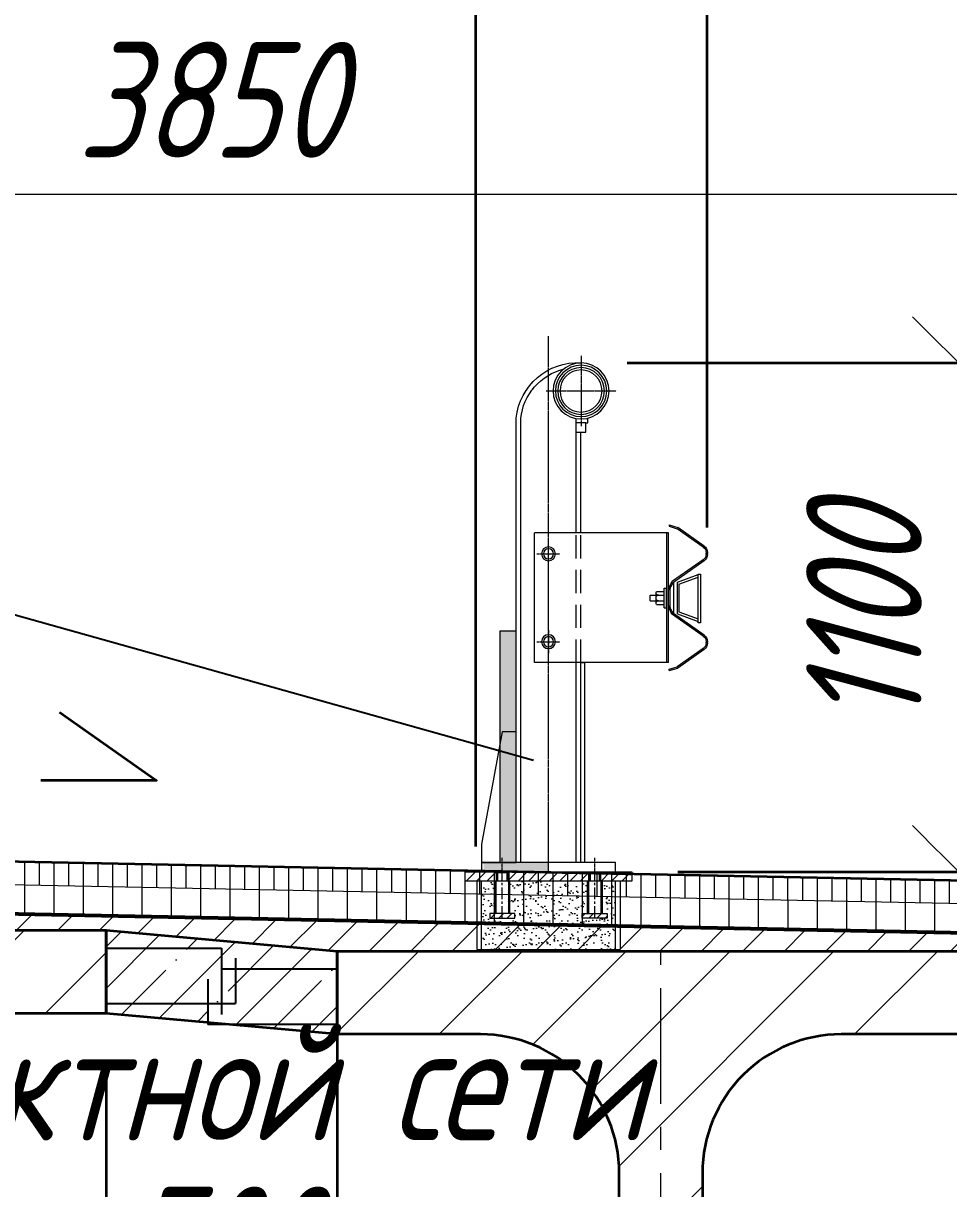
# Model space of a CAD drawing. Header units: millimetres. Extents: x 263685 to 14136308, y -2404013 to 2433772.
# Drawn here: x 8243854 to 8245856, y -572575 to -570056 of the extents above; entities that cross this region are included whole.
import ezdxf
from ezdxf import colors
from ezdxf.entities.mleader import LeaderData, LeaderLine
from ezdxf.math import Vec2, Vec3

# ---------------------------------------------------------------- set-up
doc = ezdxf.new("R2010")
doc.units = ezdxf.units.MM
doc.set_wipeout_variables(frame=1)
doc.linetypes.add('осевая', pattern=[2, 1.25, -0.25, 0.25, -0.25])
doc.linetypes.add('Штриховая', pattern=[3, 2, -1])
for name, color, linetype, lineweight in [('1-Бетон', 106, 'Continuous', 35), ('Выноски', 3, 'Continuous', 15), ('ИС_Med', 7, 'Continuous', 35), ('ИС_Невид', 4, 'Штриховая', 18), ('ИС_Ось', 3, 'осевая', 18), ('ИС_Размер', 3, 'Continuous', 18), ('ИС_РЗМ', 3, 'Continuous', 18), ('ИС_Тон', 3, 'Continuous', 18), ('ИС_Штр', 3, 'Continuous', 9), ('ИС_Штриховка', 2, 'Continuous', 9)]:
    doc.layers.add(name, color=color, linetype=linetype, lineweight=lineweight)
doc.layers.add('ИС_Вспомогательная', color=2, linetype='Continuous', lineweight=18, plot=False)
doc.styles.add('0', font='isocpeur.ttf', dxfattribs={"width": 0.8, "oblique": 15})
doc.styles.add('ISOCPEUR', font='isocpeur.ttf', dxfattribs={"width": 0.8, "oblique": 15, "height": 2.5})
doc.dimstyles.new('М100', dxfattribs={"dimscale": 100, "dimtxt": 2.5, "dimasz": 2, "dimexe": 1, "dimexo": 1, "dimgap": 0.8, "dimtad": 1, "dimdec": 0, "dimzin": 0, "dimdsep": 46, "dimtxsty": '0', "dimblk": 'OBLIQUE', "dimcen": 0.09, "dimdle": 1, "dimclrd": 256, "dimclre": 256, "dimclrt": 256, "dimadec": 4, "dimazin": 0, "dimtfac": 1, "dimtdec": 0, "dimtmove": 1, "dimatfit": 2, "dimfxl": 1, "dimtolj": 1, "dimtzin": 0, "dimlwd": -1, "dimarcsym": 0})

# ---------------------------------------------------------------- blocks, each defined once
blk = doc.blocks.new('_None')
blk = doc.blocks.new('Б1530')
at = {"layer": 'ИС_Штриховка', "ltscale": 15}
h = blk.add_hatch(dxfattribs=at)
h.set_pattern_fill('ANSI31', color=256, scale=50, style=0)
h.set_pattern_definition([(45, (-959244.34, -236738.2), (-112.253202, 112.253202), [])])
edge = h.paths.add_edge_path()
edge.add_line((-700, -180), (-700, 0))
edge.add_line((-700, 0), (700, 0))
edge.add_line((700, 0), (700, -180))
edge.add_line((700, -180), (390, -180))
edge.add_arc((390, -480), 300, 90, 180)
edge.add_line((90, -480), (90, -1077.2))
edge.add_arc((290, -1077.2), 200, 180, 225)
edge.add_line((148.6, -1218.6), (310, -1380))
edge.add_line((310, -1380), (295, -1530))
edge.add_line((295, -1530), (-295, -1530))
edge.add_line((-295, -1530), (-310, -1380))
edge.add_line((-310, -1380), (-148.6, -1218.6))
edge.add_arc((-290, -1077.2), 200, 315, 360)
edge.add_line((-90, -1077.2), (-90, -480))
edge.add_arc((-390, -480), 300, 360, 450)
edge.add_line((-390, -180), (-700, -180))
blk.add_lwpolyline([(-700, -180), (-700, 0), (700, 0), (700, -180), (390, -180, 0.414214), (90, -480), (90, -1077.2, 0.198912), (148.6, -1218.6), (310, -1380), (295, -1530), (-295, -1530), (-310, -1380), (-148.6, -1218.6, 0.198912), (-90, -1077.2), (-90, -480, 0.414214), (-390, -180)], format="xyb", close=True)
at = {"layer": 'Defpoints'}
for p, q in [((-700, -39.1), (-950, -39.1)), ((-950, -39.1), (-950, -137.1)), ((700, -39.1), (950, -39.1)), ((950, -39.1), (950, -137.1)), ((-980, -60.6), (-980, -158.6)), ((980, -60.6), (980, -158.6)), ((-700, -158.6), (-980, -158.6)), ((700, -158.6), (980, -158.6))]:
    blk.add_line(p, q, dxfattribs=at)
at = {"layer": 'ИС_Ось', "ltscale": 200}
blk.add_line((0, -1530), (0, 0), dxfattribs=at)
blk = doc.blocks.new('A$C3AE20701')
at = {"color": 0}
for p, q in [((-336.7, 704.3), (-279.5, 744.4)), ((-335, 701.9), (-278.2, 741.6)), ((-261, 750), (-261, 746.9)), ((-260, 452.5), (-260, 732.5)), ((-260, 732.5), (30, 732.5)), ((-344, 690.3), (-344, 688.7)), ((-344, 689.5), (-344, 687.9)), ((-344, 689.5), (-344, 687.9)), ((-344, 687.1), (-344, 688.7)), ((-344, 686.3), (-344, 687.9)), ((-344, 686.3), (-344, 687.9)), ((-341, 690.3), (-341, 688.7)), ((-341, 689.5), (-341, 687.9)), ((-341, 687.1), (-341, 688.7)), ((-341, 686.3), (-341, 687.9)), ((-336.7, 672.3), (-270.4, 625.8)), ((-335, 674.7), (-268.3, 628.1)), ((-263, 579.2), (-263, 604.9)), ((-260, 579.2), (-260, 604.9)), ((-250, 613.2), (-255, 613.2)), ((-255, 570.9), (-255, 613.2)), ((-250, 570.9), (-250, 613.2)), ((-233.9, 606.2), (-250, 606.2)), ((-233.9, 606.2), (-239.9, 606.2)), ((-237.8, 598.1), (-250, 598.1)), ((-237.8, 586), (-250, 586)), ((-232.8, 581), (-232.8, 603.1)), ((-232.8, 581), (-232.8, 603.1)), ((-219.7, 598.1), (-232.8, 598.1)), ((-219.7, 586), (-232.8, 586)), ((-219.7, 586), (-219.7, 598.1)), ((-336.7, 511.8), (-270.4, 558.3)), ((-335, 509.4), (-268.3, 556.1)), ((-250, 570.9), (-255, 570.9)), ((-233.9, 577.9), (-250, 577.9)), ((-233.9, 577.9), (-239.9, 577.9)), ((-344, 497.8), (-344, 496.2)), ((-344, 494.6), (-344, 496.2)), ((-341, 497.8), (-341, 496.2)), ((-341, 494.6), (-341, 496.2)), ((-336.7, 480.6), (-279.5, 440.5)), ((-335, 483), (-278.2, 443.3)), ((-261, 434.9), (-261, 438)), ((-261, 434.9), (-261, 438)), ((-260, 452.5), (30, 452.5))]:
    blk.add_line(p, q, dxfattribs=at)
at = {"color": 0, "ltscale": 100}
blk.add_line((-255, 732.5), (-255, 452.5), dxfattribs=at)
at = {"color": 0}
for points in [[(-60.5, 1099.2), (-60.5, 1100)], [(-80.5, 970.8), (-85.5, 970.8), (-85.5, 980.8)], [(-60.5, 950.8), (-80.5, 950.8), (-80.5, 970.8), (-60.5, 970.8)], [(-60, 732.5), (-60, 980)], [(60, 20), (60, 980)], [(70, 20), (69.9, 980.7)], [(-70, 732.5), (-70, 950.8)], [(-261, 750), (-279.5, 744.4)], [(-261, 746.9), (-278.2, 741.6)], [(30, 452.5), (30, 732.5)], [(-328.9, 643.6), (-328.9, 538.6), (-323.9, 538.6), (-323.9, 643.6), (-328.9, 643.6)], [(-279.3, 626.3), (-323.9, 642.5)], [(-281.7, 621.9), (-323.9, 637.2)], [(-281.7, 621.9), (-281.7, 561.9), (-323.9, 546.6)], [(-279.3, 557.4), (-279.3, 626.3)], [(-270.4, 625.9), (-270.4, 558.2)], [(-281.7, 561.9), (-323.9, 546.6)], [(-279.3, 557.4), (-323.9, 541.3)], [(-261, 434.9), (-279.5, 440.5)], [(-261, 438), (-278.2, 443.3)], [(-70, 452.5), (-78, 452.5), (-78, 20), (-70, 20), (-70, 452.5)], [(-70, 20), (-70, 452.5)], [(-60, 20), (-60, 452.5)], [(145, 20), (70, 20), (70, 302.5), (100, 302.5), (145, 60), (145, 20)], [(145, 0), (-145, 0), (-145, 20), (145, 20), (145, 0)]]:
    blk.add_lwpolyline(points, dxfattribs=at)
at = {"color": 0, "linetype": 'Штриховая', "ltscale": 25}
for points in [[(-70, 452.5), (-70, 732.5)], [(-60, 452.5), (-60, 732.5)]]:
    blk.add_lwpolyline(points, dxfattribs=at)
at = {"color": 0}
for centre, radius in [((-70.5, 1039.5), 60.5), ((-70.5, 1039.5), 55.5), ((-70.5, 1039.5), 50.5), ((-70.5, 1039.5), 45.5), ((0, 687.5), 15), ((0, 687.5), 11), ((0, 497.5), 15), ((0, 497.5), 11)]:
    blk.add_circle(centre, radius, dxfattribs=at)
for centre, radius, start, end in [((-63.2, 966.9), 133.8, 5.9315, 92.9268), ((-63.2, 966.9), 123.8, 5.9315, 76.2751), ((-326.9, 690.3), 17.1, 124.992, 180), ((-326.9, 686.3), 17.1, 180, 235.008), ((-326.9, 690.3), 14.1, 124.992, 180), ((-326.9, 686.3), 14.1, 180, 235.008), ((-297.5, 604.5), 34.5, 0.7118, 38.127), ((-297.5, 604.5), 37.5, 0.7118, 38.8204), ((-237.8, 603.1), 5.04, 360, 38.0907), ((-237.8, 603.2), 5.04, 270, 360), ((-237.8, 593.1), 5.04, 360, 90), ((-237.8, 591), 5.04, 270, 360), ((-237.8, 581), 5.04, 360, 90), ((-237.8, 581), 5.04, 321.9093, 360), ((-297.5, 579.6), 34.5, 321.873, 359.2882), ((-297.5, 579.6), 37.5, 321.1796, 359.2882), ((-326.9, 497.8), 17.1, 124.992, 180), ((-326.9, 497.8), 14.1, 124.992, 180), ((-326.9, 494.6), 17.1, 180, 235.008), ((-326.9, 494.6), 14.1, 180, 235.008)]:
    blk.add_arc(centre, radius, start, end, dxfattribs=at)
at = {"layer": 'ИС_Ось', "ltscale": 0.5}
for p, q in [((0, 662.5), (0, 712.5)), ((0, 522.5), (0, 472.5))]:
    blk.add_line(p, q, dxfattribs=at)
at = {"layer": 'ИС_Ось'}
for p, q in [((25, 687.5), (-25, 687.5)), ((25, 497.5), (-25, 497.5))]:
    blk.add_line(p, q, dxfattribs=at)
at = {"layer": 'ИС_Ось', "ltscale": 3}
blk.add_lwpolyline([(0, -50.1), (0, 1157.9)], dxfattribs=at)
at = {"layer": 'ИС_Ось'}
for points in [[(-70.5, 1115.3), (-70.5, 963.7)], [(5.3, 1039.5), (-146.3, 1039.5)]]:
    blk.add_lwpolyline(points, dxfattribs=at)
at = {"layer": 'ИС_Ось', "ltscale": 0.5}
for points in [[(-100, -6.3), (-100, 30)], [(100, -6.3), (100, 30)]]:
    blk.add_lwpolyline(points, dxfattribs=at)
blk = doc.blocks.new('_OBLIQUE')
at = {"color": 0, "linetype": 'ByBlock', "lineweight": -2}
blk.add_line((0.5, 0.5), (-0.5, -0.5), dxfattribs=at)
blk = doc.blocks.new('*D1813')
at = {"layer": 'Defpoints', "color": 0, "transparency": 16777216}
for p in [(-4923, 1522.9), (-4813, 422.9), (-4105.6, 422.9)]:
    blk.add_point(p, dxfattribs=at)
at = {"layer": 'ИС_Размер', "transparency": 16777216}
blk.add_line((-4105.6, 1622.9), (-4105.6, 322.9), dxfattribs=at)
at = {"layer": 'ИС_Размер', "lineweight": -2, "transparency": 16777216}
for p, q in [((-4823, 1522.9), (-4005.6, 1522.9)), ((-4713, 422.9), (-4005.6, 422.9))]:
    blk.add_line(p, q, dxfattribs=at)
at = {"layer": 'ИС_Размер', "transparency": 16777216, "xscale": 200, "yscale": 200, "zscale": 200}
for p, rotation in [((-4105.6, 1522.9), 90.00000019001625), ((-4105.6, 422.9), 270.0000001900162)]:
    blk.add_blockref('_OBLIQUE', p, dxfattribs=dict(at, rotation=rotation))
at = {"layer": 'ИС_Размер', "transparency": 16777216, "insert": (-4310.6, 972.9), "char_height": 250, "attachment_point": 5, "rotation": 90, "style": '0'}
blk.add_mtext('\\A1;1100', dxfattribs=at)
blk = doc.blocks.new('*D1817')
at = {"layer": 'Defpoints', "color": 0, "transparency": 16777216}
for p in [(-4650, 2422), (-4650, 1067.9), (-5150, 377.7)]:
    blk.add_point(p, dxfattribs=at)
at = {"layer": 'ИС_Размер', "lineweight": -2, "transparency": 16777216}
for p, q in [((-5150, 477.7), (-5150, 2522)), ((-4650, 1167.9), (-4650, 2522))]:
    blk.add_line(p, q, dxfattribs=at)
at = {"layer": 'ИС_Размер', "transparency": 16777216}
blk.add_line((-5250, 2422), (-4550, 2422), dxfattribs=at)
at = {"layer": 'ИС_Размер', "transparency": 16777216, "xscale": 200, "yscale": 200, "zscale": 200}
for p, rotation in [((-5150, 2422), 180.0000001900162), ((-4650, 2422), 1.900162600012367e-07)]:
    blk.add_blockref('_OBLIQUE', p, dxfattribs=dict(at, rotation=rotation))
at = {"layer": 'ИС_Размер', "transparency": 16777216, "insert": (-4900, 2627), "char_height": 250, "attachment_point": 5, "rotation": 0, "style": '0'}
blk.add_mtext('\\A1;500', dxfattribs=at)
blk = doc.blocks.new('*D1820')
at = {"layer": 'Defpoints', "color": 0, "transparency": 16777216}
for p in [(-4650, 2422), (-4650, 1067.1), (-3500, 411.8)]:
    blk.add_point(p, dxfattribs=at)
at = {"layer": 'ИС_Размер', "lineweight": -2, "transparency": 16777216}
for p, q in [((-4650, 1167.1), (-4650, 2522)), ((-3500, 511.8), (-3500, 2522))]:
    blk.add_line(p, q, dxfattribs=at)
at = {"layer": 'ИС_Размер', "transparency": 16777216}
blk.add_line((-3400, 2422), (-4750, 2422), dxfattribs=at)
at = {"layer": 'ИС_Размер', "transparency": 16777216, "xscale": 200, "yscale": 200, "zscale": 200}
for p, rotation in [((-4650, 2422), 180.0000001900162), ((-3500, 2422), 1.900162600012367e-07)]:
    blk.add_blockref('_OBLIQUE', p, dxfattribs=dict(at, rotation=rotation))
at = {"layer": 'ИС_Размер', "transparency": 16777216, "insert": (-4075, 2627), "char_height": 250, "attachment_point": 5, "rotation": 0, "style": '0'}
blk.add_mtext('\\A1;1150', dxfattribs=at)
blk = doc.blocks.new('цм под стойку СМЕ1')
at = {"layer": 'ИС_Штр', "ltscale": 80}
h = blk.add_hatch(dxfattribs=at)
h.set_pattern_fill('ANSI31', color=256, scale=5, style=0)
h.set_pattern_definition([(45, (1679616.295, 236335.334), (-11.22532, 11.22532), [])])
h.paths.add_polyline_path([(1644173.5, 225811.9), (1644105.5, 225811.9), (1644105.5, 225831.9), (1644173.5, 225831.9)])
h.paths.add_polyline_path([(1644081.5, 225811.9), (1643905.5, 225811.9), (1643905.5, 225831.9), (1644081.5, 225831.9)])
h.paths.add_polyline_path([(1643881.4, 225811.9), (1643813.5, 225811.9), (1643813.5, 225831.9), (1643881.5, 225831.9)])
h = blk.add_hatch(dxfattribs=at)
h.set_pattern_fill('ANSI31', color=256)
h.set_pattern_definition([(45, (1669745.9736, 236243.7313), (-2.24506403, 2.24506403), [])])
h.paths.add_polyline_path([(1643877.5, 225741.9), (1643880, 225741.9), (1643880, 225811.9), (1643877.5, 225811.9)])
h.paths.add_polyline_path([(1643909.5, 225811.9), (1643907, 225811.9), (1643907, 225741.9), (1643909.5, 225741.9)])
at = {"layer": 'ИС_Штр', "ltscale": 500}
h = blk.add_hatch(dxfattribs=at)
h.set_pattern_fill('ANSI31', color=256)
h.set_pattern_definition([(45, (-270, 0), (-2.24506403, 2.24506403), [])])
h.paths.add_polyline_path([(1643883.5, 225829.9), (1643881.5, 225831.9), (1643881.5, 225831.9), (1643881.5, 225811.9), (1643883.5, 225811.9)])
h.paths.add_polyline_path([(1643905.5, 225831.9), (1643905.4, 225831.9), (1643903.5, 225829.9), (1643903.5, 225811.9), (1643905.5, 225811.9)])
at = {"layer": 'ИС_Штр', "ltscale": 80}
h = blk.add_hatch(dxfattribs=at)
h.set_pattern_fill('ANSI31', color=256)
h.set_pattern_definition([(45, (1669945.9734, 236243.7316), (-2.24506403, 2.24506403), [])])
h.paths.add_polyline_path([(1644080, 225741.9), (1644077.5, 225741.9), (1644077.5, 225811.9), (1644080, 225811.9)])
h.paths.add_polyline_path([(1644109.5, 225741.9), (1644107, 225741.9), (1644107, 225811.9), (1644109.5, 225811.9)])
at = {"layer": 'ИС_Штр', "ltscale": 500}
h = blk.add_hatch(dxfattribs=at)
h.set_pattern_fill('ANSI31', color=256)
h.set_pattern_definition([(45, (-70.0002, 0.0003), (-2.24506403, 2.24506403), [])])
h.paths.add_polyline_path([(1644081.5, 225811.9), (1644083.5, 225811.9), (1644083.5, 225829.9), (1644081.5, 225831.9), (1644081.5, 225831.9)])
h.paths.add_polyline_path([(1644103.5, 225811.9), (1644105.5, 225811.9), (1644105.5, 225831.9), (1644105.4, 225831.9), (1644103.5, 225829.9)])
at = {"layer": 'ИС_Штр', "ltscale": 80}
h = blk.add_hatch(dxfattribs=at)
h.set_pattern_fill('ANSI31', color=2, scale=100, style=0)
h.set_pattern_definition([(45, (1679616.295, 236364.435), (-8.8388348, 8.8388348), [])])
h.paths.add_polyline_path([(1643893.5, 225731.9), (1643893.5, 225741.9), (1643920.5, 225741.9), (1643920.5, 225731.9)])
h.paths.add_polyline_path([(1643866.5, 225731.9), (1643866.5, 225741.9), (1643893.5, 225741.9), (1643893.5, 225731.9)])
h = blk.add_hatch(dxfattribs=at)
h.set_pattern_fill('ANSI31', color=2, scale=100, style=0)
h.set_pattern_definition([(45, (1679616.295, 236364.435), (-8.8388348, 8.8388348), [])])
h.paths.add_polyline_path([(1644093.5, 225731.9), (1644093.5, 225741.9), (1644066.5, 225741.9), (1644066.5, 225731.9)])
h.paths.add_polyline_path([(1644120.5, 225731.9), (1644120.5, 225741.9), (1644093.5, 225741.9), (1644093.5, 225731.9)])
at = {"ltscale": 80}
for p, q in [((1643838.5, 225811.9), (1643838.5, 225663.8)), ((1643848.5, 225663.8), (1643848.5, 225811.9)), ((1644138.5, 225663.8), (1644138.5, 225811.9)), ((1644148.5, 225811.9), (1644148.5, 225663.8)), ((1643838.5, 225663.8), (1644148.5, 225663.8))]:
    blk.add_line(p, q, dxfattribs=at)
blk.add_lwpolyline([(1643813.5, 225831.9), (1644173.5, 225831.9), (1644173.5, 225811.9), (1643813.5, 225811.9)], close=True, dxfattribs=at)
at = {"layer": 'ИС_Ось', "ltscale": 20}
for p, q in [((1643893.5, 225732.9), (1643893.5, 225849.1)), ((1644093.5, 225732.9), (1644093.5, 225849.1))]:
    blk.add_line(p, q, dxfattribs=at)
at = {"layer": 'ИС_Тон', "ltscale": 80}
for p, q in [((1643877.5, 225811.9), (1643877.5, 225741.9)), ((1643880, 225811.9), (1643880, 225741.9)), ((1643881.5, 225831.9), (1643883.5, 225829.9)), ((1643903.5, 225829.9), (1643883.5, 225829.9)), ((1643883.5, 225829.9), (1643883.5, 225811.9)), ((1643903.5, 225829.9), (1643905.5, 225831.9)), ((1643903.5, 225829.9), (1643903.5, 225811.9)), ((1643907, 225811.9), (1643907, 225741.9)), ((1643909.5, 225811.9), (1643909.5, 225741.9)), ((1644077.5, 225811.9), (1644077.5, 225741.9)), ((1644080, 225811.9), (1644080, 225741.9)), ((1644083.5, 225829.9), (1644081.5, 225831.9)), ((1644083.5, 225829.9), (1644103.5, 225829.9)), ((1644083.5, 225829.9), (1644083.5, 225811.9)), ((1644105.5, 225831.9), (1644103.5, 225829.9)), ((1644103.5, 225829.9), (1644103.5, 225811.9)), ((1644107, 225811.9), (1644107, 225741.9)), ((1644109.5, 225811.9), (1644109.5, 225741.9))]:
    blk.add_line(p, q, dxfattribs=at)
at = {"layer": 'ИС_Тон', "lineweight": 30, "ltscale": 80}
for p, q in [((1643881.5, 225831.9), (1643881.5, 225811.9)), ((1643905.5, 225831.9), (1643905.5, 225811.9)), ((1644081.5, 225831.9), (1644081.5, 225811.9)), ((1644105.5, 225831.9), (1644105.5, 225811.9))]:
    blk.add_line(p, q, dxfattribs=at)
at = {"layer": 'ИС_Тон', "ltscale": 80}
for points in [[(1643866.5, 225731.9), (1643920.5, 225731.9), (1643920.5, 225741.9), (1643866.5, 225741.9)], [(1644120.5, 225731.9), (1644066.5, 225731.9), (1644066.5, 225741.9), (1644120.5, 225741.9)]]:
    blk.add_lwpolyline(points, close=True, dxfattribs=at)
blk = doc.blocks.new('*D1823')
at = {"layer": 'Defpoints', "color": 0, "transparency": 16777216}
for p in [(-5150, 2422), (-5150, 1626), (-7400, 566.8)]:
    blk.add_point(p, dxfattribs=at)
at = {"layer": 'ИС_Размер', "lineweight": -2, "transparency": 16777216}
for p, q in [((-7400, 666.8), (-7400, 2522)), ((-5150, 1726), (-5150, 2522))]:
    blk.add_line(p, q, dxfattribs=at)
at = {"layer": 'ИС_Размер', "transparency": 16777216}
blk.add_line((-7500, 2422), (-5050, 2422), dxfattribs=at)
at = {"layer": 'ИС_Размер', "transparency": 16777216, "xscale": 200, "yscale": 200, "zscale": 200}
for p, rotation in [((-7400, 2422), 180.0000001900189), ((-5150, 2422), 1.900189062227316e-07)]:
    blk.add_blockref('_OBLIQUE', p, dxfattribs=dict(at, rotation=rotation))
at = {"layer": 'ИС_Размер', "transparency": 16777216, "insert": (-6509.2, 2627), "char_height": 250, "attachment_point": 5, "rotation": 0, "style": '0'}
blk.add_mtext('\\A1;2250', dxfattribs=at)
blk = doc.blocks.new('*D1802')
at = {"layer": 'Defpoints', "color": 0, "transparency": 16777216}
for p in [(-5450, 176.2), (-5950, 116.8), (-5450, -587.6)]:
    blk.add_point(p, dxfattribs=at)
at = {"layer": 'ИС_Размер', "lineweight": -2, "transparency": 16777216}
for p, q in [((-5450, 76.2), (-5450, -687.6)), ((-5950, 16.8), (-5950, -687.6))]:
    blk.add_line(p, q, dxfattribs=at)
at = {"layer": 'ИС_Размер', "transparency": 16777216}
blk.add_line((-6050, -587.6), (-5350, -587.6), dxfattribs=at)
at = {"layer": 'ИС_Размер', "transparency": 16777216, "xscale": 200, "yscale": 200, "zscale": 200, "rotation": 180}
blk.add_blockref('_OBLIQUE', (-5950, -587.6), dxfattribs=at)
at = {"layer": 'ИС_Размер', "transparency": 16777216, "xscale": 200, "yscale": 200, "zscale": 200}
blk.add_blockref('_OBLIQUE', (-5450, -587.6), dxfattribs=at)
at = {"layer": 'ИС_Размер', "transparency": 16777216, "insert": (-5700, -382.6), "char_height": 250, "attachment_point": 5, "style": '0'}
blk.add_mtext('\\A1;500', dxfattribs=at)
blk = doc.blocks.new('*D1803')
at = {"layer": 'Defpoints', "color": 0, "transparency": 16777216}
for p in [(-7650, 1886.9), (-7650, 1876.9), (-3799.5, 646.4)]:
    blk.add_point(p, dxfattribs=at)
at = {"layer": 'ИС_Размер', "lineweight": -2, "transparency": 16777216}
for p, q in [((-7650, 1976.9), (-7650, 1986.9)), ((-3799.5, 746.4), (-3799.5, 1986.9))]:
    blk.add_line(p, q, dxfattribs=at)
at = {"layer": 'ИС_Размер', "transparency": 16777216}
blk.add_line((-3699.5, 1886.9), (-7750, 1886.9), dxfattribs=at)
at = {"layer": 'ИС_Размер', "transparency": 16777216, "xscale": 200, "yscale": 200, "zscale": 200, "rotation": 180}
blk.add_blockref('_OBLIQUE', (-7650, 1886.9), dxfattribs=at)
at = {"layer": 'ИС_Размер', "transparency": 16777216, "xscale": 200, "yscale": 200, "zscale": 200}
blk.add_blockref('_OBLIQUE', (-3799.5, 1886.9), dxfattribs=at)
at = {"layer": 'ИС_Размер', "transparency": 16777216, "insert": (-5724.8, 2091.9), "char_height": 250, "attachment_point": 5, "style": '0'}
blk.add_mtext('\\A1;3850', dxfattribs=at)
blk = doc.blocks.new('План Узловая')
at = {"layer": 'Выноски'}
ml = blk.add_multileader_mtext('Standard', dxfattribs=at)
ml.set_content('Свая буронабивная L=18,0 м', color=256, style='ISOCPEUR')
ml.set_leader_properties(color=256)
ml.set_arrow_properties(name='NONE')
ml.build(insert=Vec2(0, 0))
ml.multileader.update_dxf_attribs({"text_left_attachment_type": 6, "text_right_attachment_type": 6, "dogleg_length": 2, "arrow_head_size": 300, "scale": 200})
ctx = ml.context
ctx.base_point, ctx.scale, ctx.char_height, ctx.arrow_head_size, ctx.landing_gap_size, ctx.plane_origin = Vec3(121972.6755, 10227.9635), 200, 500, 300, 125, Vec3(119363.2685, 15269.3792)
ctx.left_attachment, ctx.right_attachment = 6, 6
notes = []
notes.append((ctx, [(1, (1, 1, 0), (127216.6501, 10227.9635), (-1, 0), 100, [(0, [(128494.5124, 11136.6499)], 0, [])])]))
ctx.mtext.insert, ctx.mtext.width, ctx.mtext.flow_direction = Vec3(122097.6755, 10827.9635), 5234.506096, 5
ctx.mtext.has_bg_fill, ctx.mtext.bg_color, ctx.mtext.bg_scale_factor, ctx.mtext.bg_transparency, ctx.mtext.use_window_bg_color = 1, -1023410167, 1.5, 0, 1
for ctx, leaders in notes:
    for number, flags, end, landing, length, lines in leaders:
        leader = LeaderData()
        leader.index, (leader.has_last_leader_line, leader.has_dogleg_vector, leader.attachment_direction) = number, flags
        leader.last_leader_point, leader.dogleg_vector, leader.dogleg_length = Vec3(end), Vec3(landing), length
        for number, points, colour, breaks in lines:
            line = LeaderLine()
            line.index, line.vertices, line.color, line.breaks = number, Vec3.list(points), colors.encode_raw_color(colour), breaks
            leader.lines.append(line)
        ctx.leaders.append(leader)
blk = doc.blocks.new('е344н')
at = {"layer": 'ИС_Тон'}
h = blk.add_hatch(dxfattribs=at)
h.set_pattern_fill('ANGLE', color=6)
h.set_pattern_definition([(0, (-31811.322, 11359.974), (0, 6.985), [5.08, -1.905]), (90, (-31811.322, 11359.974), (-6.985, 4e-16), [5.08, -1.905])])
h.paths.add_polyline_path([(-5063, 942.9), (-5098, 942.9), (-5098, 637.9), (-5093, 642.9), (-5083, 642.9), (-5063, 642.9)])
h.paths.add_polyline_path([(-5063, 642.9), (-5083, 642.9), (-5093, 642.9), (-5098, 637.9), (-5098, 442.9), (-5063, 442.9), (-5063, 442.9), (-5098, 442.9), (-5133, 442.9), (-5133, 424.3), (-5064.2, 422.9), (-4993, 422.9), (-4993, 442.9), (-5098, 442.9), (-5098, 442.9), (-5063, 442.9)])
at = {"layer": 'ИС_Штр'}
h = blk.add_hatch(dxfattribs=at)
h.set_pattern_fill('ANSI35', color=256, scale=20, style=0)
h.set_pattern_definition([(45, (23568.33, 2296.37), (-89.80256, 89.80256), []), (45, (23658.13, 2296.37), (-89.80256, 89.80256), [158.75, -31.75, 0, -31.75])])
h.paths.add_polyline_path([(-5950, 296.8), (-5450, 251.6), (-5450, 71.6), (-5950, 116.8)])
at = {"layer": 'ИС_Med', "color": 4}
blk.add_lwpolyline([(-6050.7, 768.2), (-5841, 620.2), (-6090.7, 620.2)], dxfattribs=at)
at = {"layer": 'ИС_Med', "ltscale": 15, "flags": 128}
blk.add_lwpolyline([(-5450, 71.6), (-5950, 116.8), (-5950, 296.8), (-5450, 251.6)], close=True, dxfattribs=at)
at = {"layer": 'ИС_Вспомогательная'}
blk.add_lwpolyline([(-5130, 415.8), (-5130, 269.8)], dxfattribs=at)
at = {"layer": 'ИС_Тон', "color": 6}
blk.add_lwpolyline([(-5063, 442.9), (-5063, 942.9), (-5098, 942.9), (-5098, 442.9), (-5063, 442.9)], dxfattribs=at)
at = {"layer": 'ИС_Med'}
for p in [(-6650, 296.8), (-4750, 251.6)]:
    blk.add_blockref('Б1530', p, dxfattribs=at)
at = {"layer": 'ИС_РЗМ', "xscale": -1, "rotation": 1.900130452980875e-07}
blk.add_blockref('A$C3AE20701', (-4993, 422.9), dxfattribs=at)
at = {"layer": 'ИС_Размер'}
for base, p1, p2, picture, middle in [((-5150, 2422), (-7400, 566.8), (-5150, 1626), '*D1823', (-6509.2, 2422)), ((-4650, 2422), (-5150, 377.7), (-4650, 1067.9), '*D1817', (-4900, 2422))]:
    dim = blk.add_linear_dim(base=base, p1=p1, p2=p2, dimstyle='М100', dxfattribs=at)
    dim.commit()
    dim.dimension.update_dxf_attribs({"geometry": picture, "text_midpoint": middle, "dimtype": 128})
for base, p1, p2, picture, middle in [((-4650, 2422), (-3500, 411.8), (-4650, 1067.1), '*D1820', (-4075, 2627)), ((-7649.9971, 1886.9093), (-3799.5079, 646.4017), (-7649.9971, 1876.8537), '*D1803', (-5724.7525, 2091.9093))]:
    dim = blk.add_linear_dim(base=base, p1=p1, p2=p2, dimstyle='М100', dxfattribs=at)
    dim.commit()
    dim.dimension.update_dxf_attribs({"geometry": picture, "text_midpoint": middle})
dim = blk.add_linear_dim(base=(-4105.6, 422.9), p1=(-4923, 1522.9), p2=(-4813, 422.9), angle=90, dimstyle='М100', dxfattribs=at)
dim.commit()
dim.dimension.update_dxf_attribs({"geometry": '*D1813', "text_midpoint": (-4310.6, 972.9)})
dim = blk.add_linear_dim(base=(-5450, -587.6), p1=(-5950, 116.8), p2=(-5450, 176.2), dimstyle='М100', override={"dimtfill": 0}, dxfattribs=at)
dim.commit()
dim.dimension.update_dxf_attribs({"geometry": '*D1802', "text_midpoint": (-5700, -587.6), "dimtype": 128})
blk.add_wipeout([(-5173, 422.9), (-5173, 402.9), (-5148, 402.9), (-5148, 254.8), (-4838, 254.8), (-4838, 402.9), (-4813, 402.9), (-4813, 422.9)]).dxf.layer = 'ИС_РЗМ'
at = {"layer": 'ИС_Штр'}
h = blk.add_hatch(dxfattribs=at)
h.set_pattern_fill('ANSI31', color=256, scale=10, angle=45, style=0)
h.set_pattern_definition([(90, (11399.528, 2301.37), (-31.75, 1e-12), [])])
h.paths.add_polyline_path([(-7400, 469.6), (-7400, 419.6), (-3799.5, 347.6), (-3799.5, 397.6)])
h = blk.add_hatch(dxfattribs=at)
h.set_pattern_fill('ANSI31', color=256, scale=20, angle=45, style=0)
h.set_pattern_definition([(90, (11399.53, 2301.37), (-63.5, 3e-12), [])])
h.paths.add_polyline_path([(-7400, 419.6), (-7400, 359.6), (-3799.5, 287.6), (-3799.5, 347.6)])
h = blk.add_hatch(dxfattribs=at)
h.set_pattern_fill('AR-SAND', color=256, scale=0.5)
h.set_pattern_definition([(37.5, (114950.839, 278071.413), (-0.8000156, 24.4706619), [0, -19.304, 0, -21.59, 0, -20.6375]), (7.5, (114950.84, 278071.413), (22.4761643, 35.841255), [0, -10.414, 0, -17.399, 0, -6.6675]), (327.5, (114935.218, 278071.413), (39.5496185, 0.0718591), [0, -6.35, 0, -22.86, 0, -29.845]), (317.5, (114935.218, 278071.413), (38.1778227, 11.146466), [0, -3.175, 0, -14.986, 0, -17.145])])
h.paths.add_polyline_path([(-4909, 402.9), (-5077, 402.9), (-5077, 332.9), (-5066, 332.9), (-5066, 322.9), (-5120, 322.9), (-5120, 332.9), (-5109, 332.9), (-5109, 402.9), (-5138, 402.9), (-5138, 254.8), (-4848, 254.8), (-4848, 402.9), (-4877, 402.9), (-4877, 332.9), (-4866, 332.9), (-4866, 322.9), (-4920, 322.9), (-4920, 332.9), (-4909, 332.9)])
h = blk.add_hatch(dxfattribs=at)
h.set_pattern_fill('ANSI31', color=256, scale=20, style=0)
h.set_pattern_definition([(45, (11399.53, 2301.37), (-44.90128, 44.90128), [])])
h.paths.add_polyline_path([(-7400, 353.6), (-7400, 294.6), (-5949.1, 294.6), (-5449, 251.6), (-3799.5, 251.6), (-3798.6, 281.6)])
at = {"layer": 'ИС_Med', "ltscale": 15, "flags": 128}
blk.add_lwpolyline([(-3799.5, 397.6), (-7400, 469.6)], dxfattribs=at)
at = {"layer": 'ИС_Невид', "ltscale": 25, "const_width": 6, "flags": 128}
blk.add_lwpolyline([(-3799.5, 284.6), (-7400, 356.6)], dxfattribs=at)
at = {"layer": 'ИС_Тон', "ltscale": 15, "flags": 128}
for points in [[(-3799.5, 347.6), (-7400, 419.6)], [(-3799.5, 287.6), (-7400, 359.6)], [(-3799.5, 281.6), (-7400, 353.6)]]:
    blk.add_lwpolyline(points, dxfattribs=at)
at = {"layer": 'ИС_Штр'}
blk.add_blockref('цм под стойку СМЕ1', (-1648986.5, -225409), dxfattribs=at)

msp = doc.modelspace()

# ---------------------------------------------------------------- block references
at = {"layer": 'ИС_Ось', "color": 4, "ltscale": 0.05}
msp.add_blockref('План Узловая', (7874968.7881, -581924.4701), dxfattribs=at)

# ---------------------------------------------------------------- next in the draw order: block references
at = {"layer": '1-Бетон'}
msp.add_blockref('е344н', (8249982.9254, -572313.2156), dxfattribs=at)

# ---------------------------------------------------------------- next in the draw order: leaders
at = {"layer": 'Выноски'}
ml = msp.add_multileader_mtext('Standard', dxfattribs=at)
ml.set_content('Металлическое\\Pбарьерное ограждение\\Pс грязезащитным\\Pэкраном', color=256, style='ISOCPEUR')
ml.set_leader_properties(color=256)
ml.set_arrow_properties(name='NONE')
ml.build(insert=Vec2(0, 0))
ml.multileader.update_dxf_attribs({"text_left_attachment_type": 6, "text_right_attachment_type": 6, "dogleg_length": 2, "arrow_head_size": 250, "scale": 100})
ctx = ml.context
ctx.base_point, ctx.scale, ctx.char_height, ctx.arrow_head_size, ctx.landing_gap_size, ctx.plane_origin = Vec3(8238834.1864, -570792.4162), 100, 250, 250, 62.5, Vec3(8243624.0887, -570531.0779)
ctx.left_attachment, ctx.right_attachment = 6, 6
notes = []
notes.append((ctx, [(1, (1, 1, 0), (8241896.6834, -570792.4162), (-1, 0), 50.5097, [(0, [(8244957.9265, -571649.7685)], 0, [])])]))
ctx.mtext.insert, ctx.mtext.width, ctx.mtext.flow_direction = Vec3(8238896.6864, -570467.4162), 3777.811132, 5
ml = msp.add_multileader_mtext('Standard', dxfattribs=at)
ml.set_content('Ось водоотводных и дренажных устройств', color=256, style='ISOCPEUR')
ml.set_leader_properties(color=256)
ml.set_arrow_properties(name='NONE')
ml.build(insert=Vec2(0, 0))
ml.multileader.update_dxf_attribs({"text_left_attachment_type": 6, "text_right_attachment_type": 6, "dogleg_length": 2, "arrow_head_size": 250, "scale": 100})
ctx = ml.context
ctx.base_point, ctx.scale, ctx.char_height, ctx.arrow_head_size, ctx.landing_gap_size, ctx.plane_origin = Vec3(8256536.2527, -570947.6594), 100, 250, 250, 62.5, Vec3(8253915.4631, -571173.0906)
ctx.left_attachment, ctx.right_attachment, ctx.text_align_type = 6, 6, 2
notes.append((ctx, [(1, (1, 1, 0), (8256485.743, -570947.6594), (1, 0), 50.5097, [(0, [(8255682.9254, -571241.1825)], 0, [])])]))
ctx.mtext.insert, ctx.mtext.width, ctx.mtext.alignment, ctx.mtext.flow_direction = Vec3(8259385.74, -570622.6594), 2879.734461, 3, 5
ml = msp.add_multileader_mtext('Standard', dxfattribs=at)
ml.set_content('Перильное ограждение с щитом контактной сети', color=256, style='ISOCPEUR')
ml.set_leader_properties(color=256)
ml.set_arrow_properties(name='NONE')
ml.build(insert=Vec2(0, 0))
ml.multileader.update_dxf_attribs({"text_left_attachment_type": 6, "text_right_attachment_type": 6, "dogleg_length": 2, "arrow_head_size": 250, "scale": 100})
ctx = ml.context
ctx.base_point, ctx.scale, ctx.char_height, ctx.arrow_head_size, ctx.landing_gap_size, ctx.plane_origin = Vec3(8238809.6538, -572521.014), 100, 250, 250, 62.5, Vec3(8236964.5752, -570975.611)
ctx.left_attachment, ctx.right_attachment = 6, 6
notes.append((ctx, [(0, (1, 1, 0), (8241872.1508, -572521.014), (-1, 0), 50.5097, [(0, [(8242437.9273, -571341.2119)], 0, [])])]))
ctx.mtext.insert, ctx.mtext.width, ctx.mtext.defined_height, ctx.mtext.flow_direction = Vec3(8238872.1538, -572221.014), 3227.593131, 947.5535, 5
for ctx, leaders in notes:
    for number, flags, end, landing, length, lines in leaders:
        leader = LeaderData()
        leader.index, (leader.has_last_leader_line, leader.has_dogleg_vector, leader.attachment_direction) = number, flags
        leader.last_leader_point, leader.dogleg_vector, leader.dogleg_length = Vec3(end), Vec3(landing), length
        for number, points, colour, breaks in lines:
            line = LeaderLine()
            line.index, line.vertices, line.color, line.breaks = number, Vec3.list(points), colors.encode_raw_color(colour), breaks
            leader.lines.append(line)
        ctx.leaders.append(leader)

doc.saveas('drawing.dxf')
